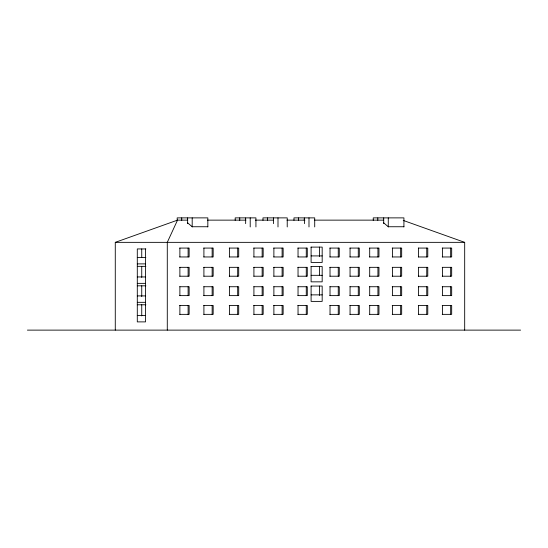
<?xml version="1.0" encoding="UTF-8"?>
<svg xmlns="http://www.w3.org/2000/svg" width="548" height="548" viewBox="0 0 548 548"><rect width="100%" height="100%" fill="white"/><g stroke="black" fill="none" stroke-linecap="round" stroke-linejoin="round"><path stroke-width="0.82" d="M187.779 220.138L177.518 220.138L167.284 242.353L167.284 330.122M115.279 330.122L115.279 242.353L177.518 220.138M207.452 220.138L245.936 220.138M255.341 220.138L273.301 220.138M286.988 220.138L304.948 220.138M314.353 220.138L383.627 220.138M207.836 226.742L192.19 226.742L187.635 222.851M403.917 226.742L388.272 226.742L383.716 222.851M115.279 242.353L464.683 242.353L464.683 330.122M311.004 247.107L322.176 247.107L322.176 262.437L311.1 262.437L311.1 247.107M179.689 248.073L189.142 248.073L189.142 256.957L179.689 256.957M203.726 248.073L213.172 248.073L213.172 256.957L203.726 256.957M229.256 248.073L238.709 248.073L238.709 256.957L229.256 256.957M253.731 248.073L263.177 248.073L263.177 256.957L253.731 256.957M273.692 248.073L283.145 248.073L283.145 256.957L273.692 256.957M297.852 248.073L307.298 248.073L307.298 256.957L297.852 256.957M329.828 248.073L339.281 248.073L339.281 256.957L329.828 256.957M349.857 248.073L359.31 248.073L359.31 256.957L349.857 256.957M369.51 248.073L378.963 248.073L378.963 256.957L369.51 256.957M392.224 248.073L401.677 248.073L401.677 256.957L392.224 256.957M418.323 248.073L427.776 248.073L427.776 256.957L418.323 256.957M442.229 248.073L451.682 248.073L451.682 256.957L442.229 256.957M145.857 248.936L137.295 248.936L137.295 321.888L145.535 321.888L145.535 248.936M311.1 255.916L322.176 255.916M137.295 257.471L145.857 257.471M137.295 263.883L145.535 263.883M137.295 266.342L145.857 266.342M311.004 266.513L322.176 266.513L322.176 281.843L311.1 281.843L311.1 266.513M179.689 267.328L189.142 267.328L189.142 276.213L179.689 276.213M203.726 267.328L213.172 267.328L213.172 276.213L203.726 276.213M229.256 267.328L238.709 267.328L238.709 276.213L229.256 276.213M253.731 267.328L263.177 267.328L263.177 276.213L253.731 276.213M273.692 267.328L283.145 267.328L283.145 276.213L273.692 276.213M297.852 267.328L307.298 267.328L307.298 276.213L297.852 276.213M329.828 267.328L339.281 267.328L339.281 276.213L329.828 276.213M349.857 267.328L359.31 267.328L359.31 276.213L349.857 276.213M369.51 267.328L378.963 267.328L378.963 276.213L369.51 276.213M392.224 267.328L401.677 267.328L401.677 276.213L392.224 276.213M418.323 267.328L427.776 267.328L427.776 276.213L418.323 276.213M442.229 267.328L451.682 267.328L451.682 276.213L442.229 276.213M311.1 275.322L322.176 275.322M137.295 276.946L145.535 276.946M137.295 283.364L145.535 283.364M137.295 285.816L145.857 285.816M311.004 286.063L322.176 286.063L322.176 301.393L311.1 301.393L311.1 286.063M179.689 286.734L189.142 286.734L189.142 295.619L179.689 295.619M203.726 286.734L213.172 286.734L213.172 295.619L203.726 295.619M229.256 286.734L238.709 286.734L238.709 295.619L229.256 295.619M253.731 286.734L263.177 286.734L263.177 295.619L253.731 295.619M273.692 286.734L283.145 286.734L283.145 295.619L273.692 295.619M297.852 286.734L307.298 286.734L307.298 295.619L297.852 295.619M329.828 286.734L339.281 286.734L339.281 295.619L329.828 295.619M349.857 286.734L359.31 286.734L359.31 295.619L349.857 295.619M369.51 286.734L378.963 286.734L378.963 295.619L369.51 295.619M392.224 286.734L401.677 286.734L401.677 295.619L392.224 295.619M418.323 286.734L427.776 286.734L427.776 295.619L418.323 295.619M442.229 286.734L451.682 286.734L451.682 295.619L442.229 295.619M311.1 294.872L322.176 294.872M137.295 295.906L145.535 295.906M137.295 302.325L145.535 302.325M137.295 304.777L145.857 304.777M179.689 305.469L189.142 305.469L189.142 314.36L179.689 314.36M203.726 305.469L213.172 305.469L213.172 314.36L203.726 314.36M229.256 305.469L238.709 305.469L238.709 314.36L229.256 314.36M253.731 305.469L263.177 305.469L263.177 314.36L253.731 314.36M273.692 305.469L283.145 305.469L283.145 314.36L273.692 314.36M297.852 305.469L307.298 305.469L307.298 314.36L297.852 314.36M329.828 305.469L339.281 305.469L339.281 314.36L329.828 314.36M349.857 305.469L359.31 305.469L359.31 314.36L349.857 314.36M369.51 305.469L378.963 305.469L378.963 314.36L369.51 314.36M392.224 305.469L401.677 305.469L401.677 314.36L392.224 314.36M418.323 305.469L427.776 305.469L427.776 314.36L418.323 314.36M442.229 305.469L451.682 305.469L451.682 314.36L442.229 314.36M137.295 315.477L145.535 315.477M27.4 330.122L520.6 330.122M403.239 220.419L464.683 242.353M450.655 248.073L450.655 256.957M450.655 267.328L450.655 276.213M450.655 286.734L450.655 295.619M450.655 305.469L450.655 314.36M442.421 248.073L442.421 256.957M442.421 267.328L442.421 276.213M442.421 286.734L442.421 295.619M442.421 305.469L442.421 314.36M426.748 248.073L426.748 256.957M426.748 267.328L426.748 276.213M426.748 286.734L426.748 295.619M426.748 305.469L426.748 314.36M418.514 248.073L418.514 256.957M418.514 267.328L418.514 276.213M418.514 286.734L418.514 295.619M418.514 305.469L418.514 314.36M403.917 226.941L403.917 217.878L373.25 217.878L373.25 220.351M400.65 248.073L400.65 256.957M400.65 267.328L400.65 276.213M400.65 286.734L400.65 295.619M400.65 305.469L400.65 314.36M392.416 248.073L392.416 256.957M392.416 267.328L392.416 276.213M392.416 286.734L392.416 295.619M392.416 305.469L392.416 314.36M388.272 217.878L388.272 226.941M383.716 217.878L383.716 223.646M377.928 248.073L377.928 256.957M377.928 267.328L377.928 276.213M377.928 286.734L377.928 295.619M377.928 305.469L377.928 314.36M377.805 217.878L377.805 220.351M369.695 248.073L369.695 256.957M369.695 267.328L369.695 276.213M369.695 286.734L369.695 295.619M369.695 305.469L369.695 314.36M358.276 248.073L358.276 256.957M358.276 267.328L358.276 276.213M358.276 286.734L358.276 295.619M358.276 305.469L358.276 314.36M350.049 248.073L350.049 256.957M350.049 267.328L350.049 276.213M350.049 286.734L350.049 295.619M350.049 305.469L350.049 314.36M338.253 248.073L338.253 256.957M338.253 267.328L338.253 276.213M338.253 286.734L338.253 295.619M338.253 305.469L338.253 314.36M330.019 248.073L330.019 256.957M330.019 267.328L330.019 276.213M330.019 286.734L330.019 295.619M330.019 305.469L330.019 314.36M319.525 247.107L319.525 256.471M319.525 266.513L319.525 275.028M319.525 286.063L319.525 295.434M314.71 226.941L314.71 217.878L304.435 217.878L304.435 223.646M308.99 217.878L308.99 226.941M306.27 248.073L306.27 256.957M306.27 267.328L306.27 276.213M306.27 286.734L306.27 295.619M306.27 305.469L306.27 314.36M304.25 220.351L304.25 217.878L293.968 217.878L293.968 220.351M298.523 217.878L298.523 220.351M298.037 248.073L298.037 256.957M298.037 267.328L298.037 276.213M298.037 286.734L298.037 295.619M298.037 305.469L298.037 314.36M287.227 226.941L287.227 217.878L262.978 217.878L262.978 220.351M282.11 248.073L282.11 256.957M282.11 267.328L282.11 276.213M282.11 286.734L282.11 295.619M282.11 305.469L282.11 314.36M277.994 217.878L277.994 226.941M273.884 248.073L273.884 256.957M273.884 267.328L273.884 276.213M273.884 286.734L273.884 295.619M273.884 305.469L273.884 314.36M273.438 217.878L273.438 223.646M267.534 217.878L267.534 220.351M262.149 248.073L262.149 256.957M262.149 267.328L262.149 276.213M262.149 286.734L262.149 295.619M262.149 305.469L262.149 314.36M255.93 226.941L255.93 217.878L245.655 217.878L245.655 223.646M253.916 248.073L253.916 256.957M253.916 267.328L253.916 276.213M253.916 286.734L253.916 295.619M253.916 305.469L253.916 314.36M250.21 217.878L250.21 226.941M245.463 220.351L245.463 217.878L235.188 217.878L235.188 220.351M239.743 217.878L239.743 220.351M237.681 248.073L237.681 256.957M237.681 267.328L237.681 276.213M237.681 286.734L237.681 295.619M237.681 305.469L237.681 314.36M229.448 248.073L229.448 256.957M229.448 267.328L229.448 276.213M229.448 286.734L229.448 295.619M229.448 305.469L229.448 314.36M212.145 248.073L212.145 256.957M212.145 267.328L212.145 276.213M212.145 286.734L212.145 295.619M212.145 305.469L212.145 314.36M207.836 226.941L207.836 217.878L177.175 217.878L177.175 220.351M203.911 248.073L203.911 256.957M203.911 267.328L203.911 276.213M203.911 286.734L203.911 295.619M203.911 305.469L203.911 314.36M192.19 217.878L192.19 226.941M188.108 248.073L188.108 256.957M188.108 267.328L188.108 276.213M188.108 286.734L188.108 295.619M188.108 305.469L188.108 314.36M187.635 217.878L187.635 223.646M181.731 217.878L181.731 220.351M179.881 248.073L179.881 256.957M179.881 267.328L179.881 276.213M179.881 286.734L179.881 295.619M179.881 305.469L179.881 314.36M141.74 248.936L141.74 257.471M141.74 266.342L141.74 277.404M141.74 285.816L141.74 296.55M141.74 304.777L141.74 315.901"/></g></svg>
